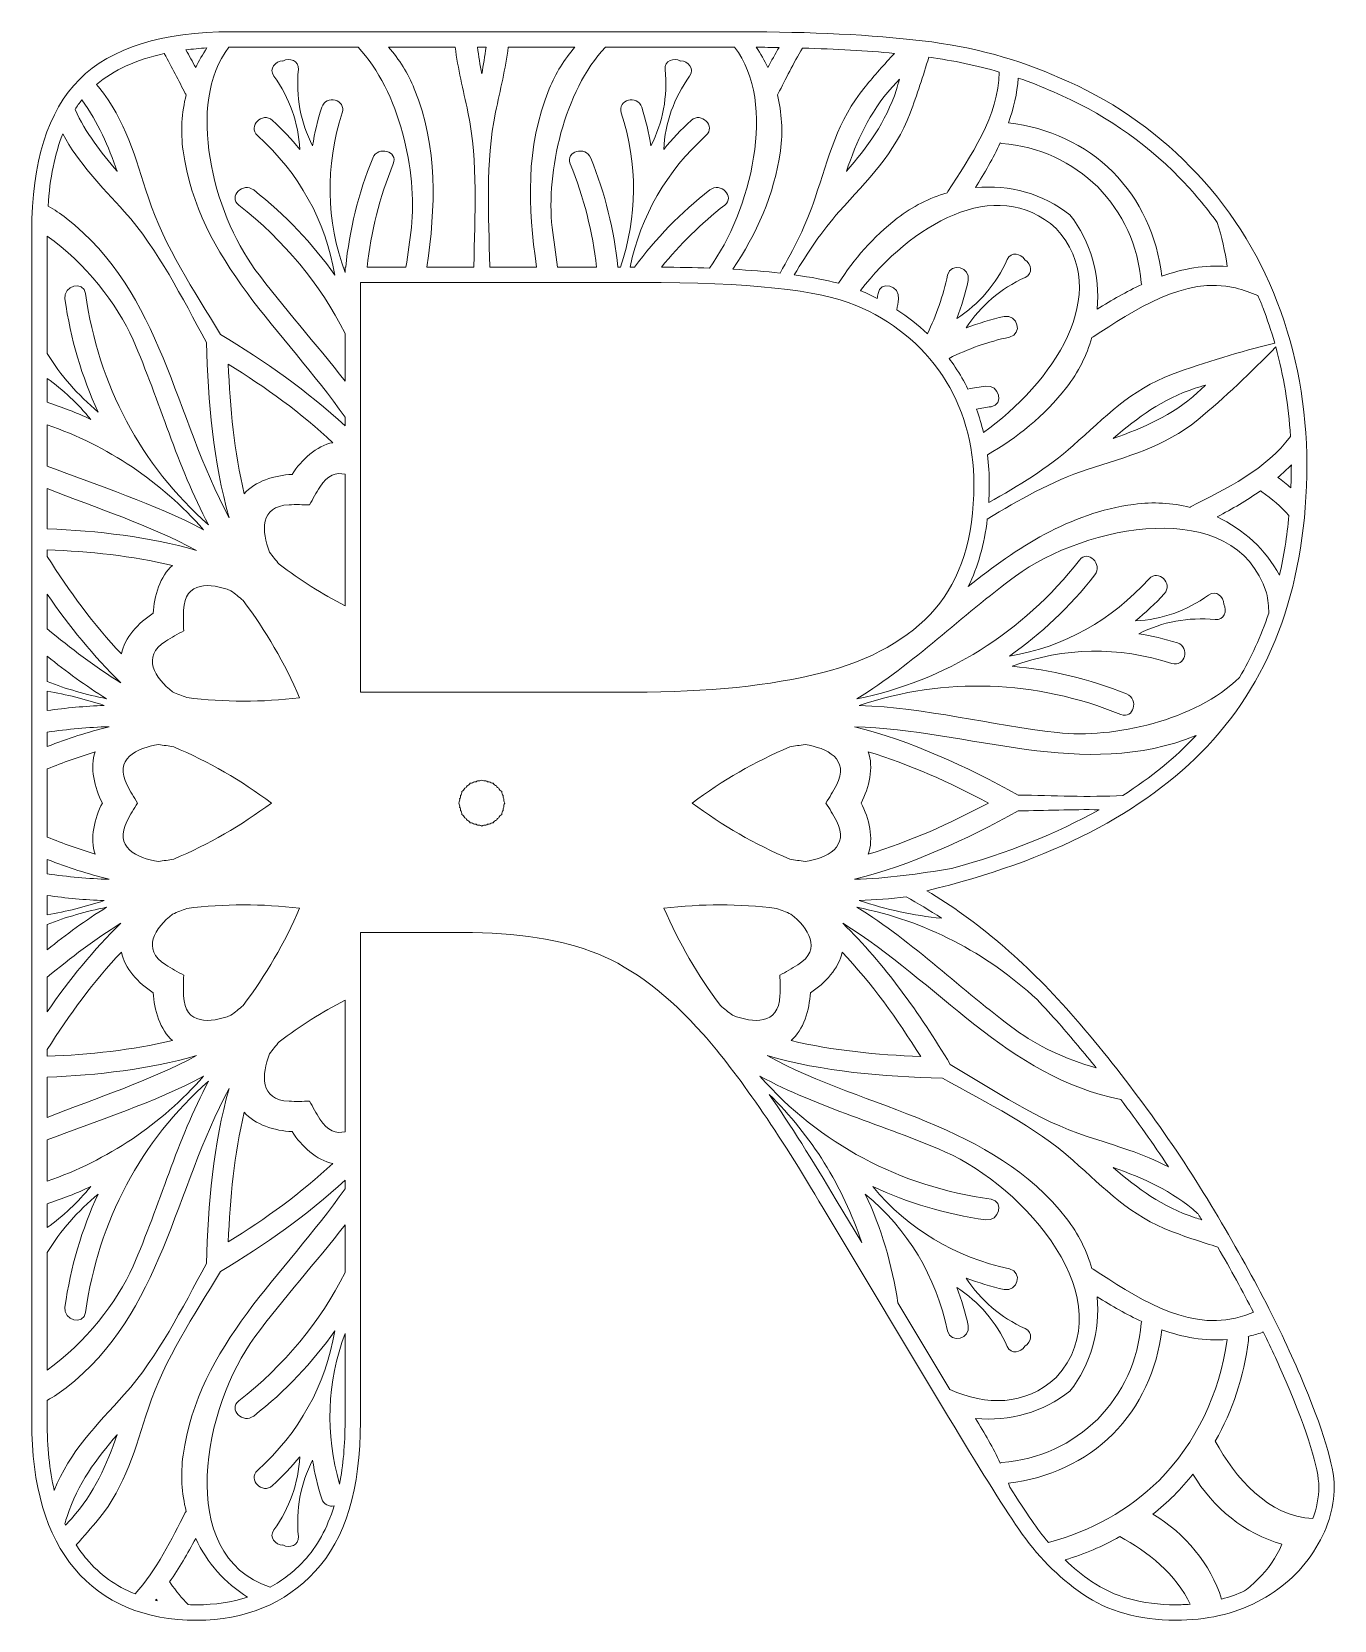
# Model space of a CAD drawing. Extents: x -864 to 2539, y -2536 to -44.
# Drawn here: x 81.1 to 418.9, y -1496 to -1084 of the extents above; entities that cross this region are included whole.
import ezdxf

# ---------------------------------------------------------------- set-up
doc = ezdxf.new("R2010")
doc.units = 0
doc.header["$MEASUREMENT"] = 0
doc.layers.add('Layer 1', color=7, linetype='Continuous', lineweight=0)

msp = doc.modelspace()

# ---------------------------------------------------------------- linework, layer by layer
at = {"layer": 'Layer 1'}
for points, knots in [([(410.1, -1432.57), (404.35, -1418.97), (396.21, -1403.51), (385.9, -1386.62), (375.57, -1369.72), (363.68, -1353.57), (350.54, -1338.6), (338.7, -1325.12), (326.16, -1314.44), (313.23, -1306.8), (345.26, -1299.13), (369.7, -1286.54), (385.92, -1269.35), (403.06, -1251.17), (411.77, -1226.59), (411.77, -1196.3), (411.77, -1181.53), (409.2, -1167.35), (404.11, -1154.13), (399.02, -1140.89), (391.46, -1129.11), (381.65, -1119.12), (371.84, -1109.13), (360.4, -1101.34), (347.68, -1095.99), (337.14, -1091.19), (325.16, -1087.95), (312.06, -1086.39), (299.07, -1084.83), (283.26, -1084.05), (265.04, -1084.05), (265.04, -1084.05), (132.91, -1084.05), (132.91, -1084.05), (114.94, -1084.05), (101.67, -1088.2), (93.47, -1096.4), (85.28, -1104.59), (81.11, -1117.86), (81.11, -1135.84), (81.11, -1135.84), (81.11, -1444.43), (81.11, -1444.43), (81.11, -1461.08), (84.86, -1473.94), (92.27, -1482.66), (99.74, -1491.47), (110.38, -1495.95), (123.89, -1495.95), (136.44, -1495.95), (146.78, -1491.68), (154.61, -1483.27), (162.42, -1474.9), (166.36, -1461.83), (166.36, -1444.43), (166.36, -1444.43), (166.36, -1317.58), (166.36, -1317.58), (166.36, -1317.58), (192.82, -1317.58), (192.82, -1317.58), (206.91, -1317.58), (218.71, -1319.46), (227.92, -1323.18), (237.06, -1326.87), (246.24, -1333.87), (255.21, -1343.99), (264.29, -1354.24), (274.74, -1369.41), (286.31, -1389.1), (286.31, -1389.1), (318.86, -1443.27), (318.86, -1443.27), (326.54, -1456.04), (332.68, -1465.83), (337.12, -1472.37), (341.72, -1479.11), (347.27, -1484.76), (353.65, -1489.16), (360.16, -1493.66), (368.27, -1495.95), (377.76, -1495.95), (385.71, -1495.95), (392.82, -1494.35), (398.93, -1491.21), (405.04, -1488.05), (409.95, -1483.68), (413.49, -1478.21), (417.06, -1472.71), (418.89, -1467.05), (418.89, -1461.39), (418.89, -1455.96), (416.02, -1446.54), (410.1, -1432.57)], [0, 0, 0, 0, 1, 1, 1, 2, 2, 2, 3, 3, 3, 4, 4, 4, 5, 5, 5, 6, 6, 6, 7, 7, 7, 8, 8, 8, 9, 9, 9, 10, 10, 10, 11, 11, 11, 12, 12, 12, 13, 13, 13, 14, 14, 14, 15, 15, 15, 16, 16, 16, 17, 17, 17, 18, 18, 18, 19, 19, 19, 20, 20, 20, 21, 21, 21, 22, 22, 22, 23, 23, 23, 24, 24, 24, 25, 25, 25, 26, 26, 26, 27, 27, 27, 28, 28, 28, 29, 29, 29, 30, 30, 30, 31, 31, 31, 31]), ([(120.93, -1100.07), (120.99, -1100.2), (121.08, -1100.25), (121.15, -1100.36), (120.01, -1105), (119.68, -1109.93), (120.36, -1114.9), (124.28, -1143.41), (146.67, -1161.64), (162.36, -1183.98), (162.36, -1183.98), (162.36, -1186.25), (162.36, -1186.25), (152.76, -1177.24), (141.51, -1169.47), (130.03, -1162.53), (123.16, -1150.99), (115.59, -1139.95), (111.35, -1127.08), (107.91, -1116.65), (105.59, -1107.06), (98.43, -1098.36), (98.26, -1098.15), (98.08, -1097.95), (97.91, -1097.74), (102.33, -1093.97), (108.21, -1091.29), (115.47, -1089.72), (117.49, -1093.23), (119.26, -1096.8), (120.93, -1100.07)], [0, 0, 0, 0, 1, 1, 1, 2, 2, 2, 3, 3, 3, 4, 4, 4, 5, 5, 5, 6, 6, 6, 7, 7, 7, 8, 8, 8, 9, 9, 9, 10, 10, 10, 10]), ([(132.91, -1088.05), (132.91, -1088.05), (165.77, -1088.05), (165.77, -1088.05), (176.44, -1099.43), (181.18, -1120.37), (179.56, -1134.79), (179.17, -1138.22), (178.68, -1141.64), (178.14, -1145.05), (178.14, -1145.05), (168.06, -1145.05), (168.06, -1145.05), (169.06, -1136.02), (171.31, -1127.04), (174.87, -1118.27), (176.2, -1114.98), (170.87, -1113.56), (169.55, -1116.81), (165.81, -1126.04), (163.5, -1135.52), (162.52, -1145.05), (162.52, -1145.05), (162.36, -1145.05), (162.36, -1145.05), (162.36, -1145.05), (162.36, -1146.49), (162.36, -1146.49), (157.38, -1133.01), (157.18, -1118.91), (161.63, -1105.08), (162.73, -1101.69), (157.4, -1100.25), (156.32, -1103.62), (155.24, -1106.96), (154.49, -1110.3), (153.93, -1113.65), (150.78, -1107.46), (149.59, -1100.86), (150.25, -1093.86), (150.49, -1091.43), (147.97, -1090.72), (146.26, -1091.63), (146.26, -1091.63), (146.25, -1091.59), (146.25, -1091.59), (144.31, -1091.66), (142.49, -1093.57), (143.91, -1095.56), (147.99, -1101.28), (150.25, -1107.6), (150.62, -1114.54), (148.46, -1111.92), (146.14, -1109.39), (143.54, -1107.04), (140.91, -1104.67), (137.02, -1108.58), (139.67, -1110.97), (150.44, -1120.71), (157.32, -1133.03), (159.74, -1147.2), (153.96, -1138.98), (146.93, -1131.52), (138.67, -1125.08), (135.91, -1122.92), (132, -1126.82), (134.8, -1129.01), (146.62, -1138.21), (155.93, -1149.5), (162.36, -1162.26), (162.36, -1162.26), (162.36, -1174.69), (162.36, -1174.69), (154.83, -1164.87), (146.41, -1155.7), (139, -1145.66), (128.22, -1131.05), (120.95, -1102.6), (132.25, -1088.06), (132.47, -1088.06), (132.68, -1088.05), (132.91, -1088.05)], [0, 0, 0, 0, 1, 1, 1, 2, 2, 2, 3, 3, 3, 4, 4, 4, 5, 5, 5, 6, 6, 6, 7, 7, 7, 8, 8, 8, 9, 9, 9, 10, 10, 10, 11, 11, 11, 12, 12, 12, 13, 13, 13, 14, 14, 14, 15, 15, 15, 16, 16, 16, 17, 17, 17, 18, 18, 18, 19, 19, 19, 20, 20, 20, 21, 21, 21, 22, 22, 22, 23, 23, 23, 24, 24, 24, 25, 25, 25, 26, 26, 26, 27, 27, 27, 27]), ([(126.53, -1088.25), (125.44, -1089.86), (124.46, -1091.56), (123.63, -1093.34), (122.8, -1091.79), (121.95, -1090.26), (121.08, -1088.76), (122.83, -1088.53), (124.65, -1088.36), (126.53, -1088.25)], [0, 0, 0, 0, 1, 1, 1, 2, 2, 2, 3, 3, 3, 3]), ([(194.22, -1104.88), (196.97, -1118.15), (195.94, -1131.49), (195.76, -1144.92), (195.73, -1144.96), (195.71, -1145.01), (195.69, -1145.05), (195.69, -1145.05), (183.6, -1145.05), (183.6, -1145.05), (185.82, -1129.55), (186.55, -1114.14), (180.32, -1098.83), (178.68, -1094.81), (176.39, -1091.19), (173.65, -1088.05), (173.65, -1088.05), (190.92, -1088.05), (190.92, -1088.05), (191.63, -1093.59), (193, -1099.04), (194.22, -1104.88)], [0, 0, 0, 0, 1, 1, 1, 2, 2, 2, 3, 3, 3, 4, 4, 4, 5, 5, 5, 6, 6, 6, 7, 7, 7, 7]), ([(198.93, -1088.05), (198.64, -1090.36), (198.25, -1092.65), (197.81, -1094.94), (197.38, -1092.65), (196.99, -1090.36), (196.7, -1088.05), (196.7, -1088.05), (198.93, -1088.05), (198.93, -1088.05)], [0, 0, 0, 0, 1, 1, 1, 2, 2, 2, 3, 3, 3, 3]), ([(215.31, -1098.83), (209.07, -1114.14), (209.81, -1129.55), (212.02, -1145.05), (212.02, -1145.05), (199.94, -1145.05), (199.94, -1145.05), (199.92, -1145.01), (199.89, -1144.96), (199.87, -1144.92), (199.69, -1131.49), (198.65, -1118.15), (201.41, -1104.88), (202.62, -1099.04), (203.99, -1093.59), (204.7, -1088.05), (204.7, -1088.05), (221.97, -1088.05), (221.97, -1088.05), (219.23, -1091.19), (216.95, -1094.81), (215.31, -1098.83)], [0, 0, 0, 0, 1, 1, 1, 2, 2, 2, 3, 3, 3, 4, 4, 4, 5, 5, 5, 6, 6, 6, 7, 7, 7, 7]), ([(256.84, -1145.35), (252.95, -1145.21), (248.81, -1145.11), (244.41, -1145.07), (249.17, -1139.21), (254.65, -1133.82), (260.82, -1129.01), (263.63, -1126.82), (259.72, -1122.92), (256.95, -1125.08), (249.42, -1130.95), (242.92, -1137.67), (237.46, -1145.05), (237.46, -1145.05), (236.3, -1145.05), (236.3, -1145.05), (239.02, -1131.78), (245.74, -1120.22), (255.96, -1110.97), (258.6, -1108.58), (254.71, -1104.67), (252.09, -1107.04), (249.49, -1109.39), (247.16, -1111.92), (245.01, -1114.54), (245.38, -1107.6), (247.64, -1101.28), (251.72, -1095.56), (253.13, -1093.57), (251.32, -1091.66), (249.38, -1091.59), (249.38, -1091.59), (249.37, -1091.63), (249.37, -1091.63), (247.65, -1090.72), (245.14, -1091.43), (245.37, -1093.86), (246.04, -1100.86), (244.84, -1107.46), (241.69, -1113.65), (241.13, -1110.3), (240.38, -1106.96), (239.31, -1103.62), (238.22, -1100.25), (232.9, -1101.69), (233.99, -1105.08), (238.29, -1118.41), (238.25, -1132.01), (233.76, -1145.05), (233.76, -1145.05), (233.1, -1145.05), (233.1, -1145.05), (232.12, -1135.52), (229.82, -1126.04), (226.08, -1116.81), (224.76, -1113.56), (219.42, -1114.98), (220.76, -1118.27), (224.31, -1127.04), (226.57, -1136.02), (227.56, -1145.05), (227.56, -1145.05), (217.49, -1145.05), (217.49, -1145.05), (216.95, -1141.64), (216.46, -1138.22), (216.07, -1134.79), (214.45, -1120.37), (219.18, -1099.43), (229.86, -1088.05), (229.86, -1088.05), (263.37, -1088.05), (263.37, -1088.05), (274.61, -1102.49), (267.5, -1130.66), (256.84, -1145.35)], [0, 0, 0, 0, 1, 1, 1, 2, 2, 2, 3, 3, 3, 4, 4, 4, 5, 5, 5, 6, 6, 6, 7, 7, 7, 8, 8, 8, 9, 9, 9, 10, 10, 10, 11, 11, 11, 12, 12, 12, 13, 13, 13, 14, 14, 14, 15, 15, 15, 16, 16, 16, 17, 17, 17, 18, 18, 18, 19, 19, 19, 20, 20, 20, 21, 21, 21, 22, 22, 22, 23, 23, 23, 24, 24, 24, 25, 25, 25, 25]), ([(297.2, -1098.36), (290.03, -1107.06), (287.72, -1116.65), (284.28, -1127.08), (281.99, -1134.01), (278.74, -1140.4), (275.16, -1146.63), (271.45, -1146.22), (267.39, -1145.89), (262.95, -1145.64), (268.99, -1136.45), (273.66, -1126.53), (275.26, -1114.9), (275.95, -1109.93), (275.62, -1105), (274.47, -1100.36), (274.54, -1100.25), (274.64, -1100.2), (274.7, -1100.07), (276.59, -1096.34), (278.63, -1092.23), (281, -1088.27), (289.65, -1088.52), (297.61, -1088.98), (304.82, -1089.65), (302.2, -1092.48), (299.65, -1095.38), (297.2, -1098.36)], [0, 0, 0, 0, 1, 1, 1, 2, 2, 2, 3, 3, 3, 4, 4, 4, 5, 5, 5, 6, 6, 6, 7, 7, 7, 8, 8, 8, 9, 9, 9, 9]), ([(274.91, -1088.13), (273.91, -1089.84), (272.94, -1091.58), (272, -1093.34), (271.13, -1091.49), (270.12, -1089.73), (268.97, -1088.06), (270.98, -1088.08), (272.97, -1088.1), (274.91, -1088.13)], [0, 0, 0, 0, 1, 1, 1, 2, 2, 2, 3, 3, 3, 3]), ([(318.69, -1125.47), (318.61, -1125.59), (318.56, -1125.71), (318.5, -1125.82), (313.93, -1127.16), (309.51, -1129.33), (305.57, -1132.39), (299.26, -1137.29), (294.36, -1143.02), (290.31, -1149.27), (287.07, -1148.41), (283.26, -1147.68), (278.87, -1147.09), (282.27, -1141.32), (285.98, -1135.75), (290.51, -1130.68), (297.82, -1122.48), (304.97, -1115.68), (308.92, -1105.13), (310.71, -1100.37), (312.29, -1095.53), (313.73, -1090.65), (320.13, -1091.52), (326.25, -1092.8), (332.03, -1094.49), (331.91, -1105.68), (324.47, -1116.59), (318.69, -1125.47)], [0, 0, 0, 0, 1, 1, 1, 2, 2, 2, 3, 3, 3, 4, 4, 4, 5, 5, 5, 6, 6, 6, 7, 7, 7, 8, 8, 8, 9, 9, 9, 9]), ([(292.36, -1120.28), (295.07, -1112.51), (298.24, -1105.08), (304.25, -1098.42), (304.87, -1097.73), (305.53, -1097.06), (306.16, -1096.38), (305.88, -1097.27), (305.63, -1098.16), (305.35, -1099.05), (302.58, -1107.56), (297.74, -1114.01), (292.39, -1120.22), (292.39, -1120.22), (292.36, -1120.28), (292.36, -1120.28)], [0, 0, 0, 0, 1, 1, 1, 2, 2, 2, 3, 3, 3, 4, 4, 4, 5, 5, 5, 5]), ([(391.15, -1144.9), (385.27, -1144.45), (379.64, -1145.5), (374.18, -1147.45), (372.96, -1136.99), (368.55, -1127.62), (361.49, -1120.36), (354.23, -1113.3), (344.87, -1108.89), (334.4, -1107.67), (335.75, -1103.89), (336.66, -1100.02), (336.94, -1096.05), (340.09, -1097.13), (343.14, -1098.32), (346.06, -1099.65), (358.35, -1104.82), (369.36, -1112.31), (378.79, -1121.92), (382.35, -1125.54), (385.59, -1129.41), (388.52, -1133.5), (389.7, -1137.16), (390.58, -1140.96), (391.15, -1144.9)], [0, 0, 0, 0, 1, 1, 1, 2, 2, 2, 3, 3, 3, 4, 4, 4, 5, 5, 5, 6, 6, 6, 7, 7, 7, 8, 8, 8, 8]), ([(103.27, -1120.28), (103.27, -1120.28), (103.24, -1120.22), (103.24, -1120.22), (99.02, -1115.33), (95.14, -1110.28), (92.33, -1104.2), (92.88, -1103.34), (93.47, -1102.52), (94.09, -1101.73), (98.4, -1107.51), (101, -1113.78), (103.27, -1120.28)], [0, 0, 0, 0, 1, 1, 1, 2, 2, 2, 3, 3, 3, 4, 4, 4, 4]), ([(105.12, -1130.68), (114.14, -1140.79), (119.91, -1152.86), (126.47, -1164.59), (126.79, -1179.96), (128.19, -1195.62), (132.3, -1210.05), (118.11, -1183.88), (114.89, -1151.67), (90.06, -1132.39), (88.54, -1131.22), (86.96, -1130.18), (85.33, -1129.26), (85.8, -1122.01), (87.08, -1115.75), (89.15, -1110.52), (93.25, -1118.19), (99.13, -1123.97), (105.12, -1130.68)], [0, 0, 0, 0, 1, 1, 1, 2, 2, 2, 3, 3, 3, 4, 4, 4, 5, 5, 5, 6, 6, 6, 6]), ([(332.68, -1112.99), (342.37, -1113.78), (350.94, -1117.83), (357.56, -1124.29), (364.02, -1130.91), (368.07, -1139.48), (368.86, -1149.18), (368.87, -1149.33), (368.95, -1149.45), (368.98, -1149.59), (365.04, -1151.41), (361.19, -1153.62), (357.41, -1155.98), (358.16, -1147.22), (355.84, -1138.43), (350.32, -1131.53), (343.42, -1126.01), (334.63, -1123.69), (325.87, -1124.44), (328.23, -1120.66), (330.44, -1116.81), (332.26, -1112.87), (332.4, -1112.9), (332.52, -1112.98), (332.68, -1112.99)], [0, 0, 0, 0, 1, 1, 1, 2, 2, 2, 3, 3, 3, 4, 4, 4, 5, 5, 5, 6, 6, 6, 7, 7, 7, 8, 8, 8, 8]), ([(346.78, -1135.07), (361.97, -1151.75), (345.66, -1175.49), (327.9, -1187.92), (327.42, -1185.86), (326.82, -1183.85), (326.11, -1181.89), (327.37, -1181.67), (328.63, -1181.46), (329.9, -1181.28), (333.42, -1180.79), (331.98, -1175.46), (328.51, -1175.95), (326.96, -1176.16), (325.42, -1176.42), (323.9, -1176.7), (322.93, -1174.73), (321.83, -1172.82), (320.6, -1170.98), (320.09, -1170.21), (319.54, -1169.48), (318.99, -1168.75), (323.87, -1166.28), (329.12, -1164.43), (334.7, -1163.23), (338.19, -1162.48), (336.77, -1157.15), (333.31, -1157.89), (329.88, -1158.63), (326.61, -1159.65), (323.43, -1160.84), (327.22, -1155.02), (332.34, -1150.68), (338.73, -1147.76), (340.96, -1146.75), (340.31, -1144.22), (338.66, -1143.19), (337.63, -1141.54), (335.1, -1140.89), (334.09, -1143.12), (331.17, -1149.51), (326.83, -1154.63), (321.01, -1158.42), (322.2, -1155.24), (323.22, -1151.97), (323.96, -1148.54), (324.7, -1145.08), (319.37, -1143.66), (318.62, -1147.15), (317.47, -1152.53), (315.71, -1157.61), (313.37, -1162.35), (310.97, -1160.05), (308.32, -1157.98), (305.46, -1156.13), (305.62, -1155.21), (305.77, -1154.28), (305.9, -1153.34), (306.39, -1149.87), (301.06, -1148.43), (300.57, -1151.95), (300.51, -1152.37), (300.43, -1152.77), (300.37, -1153.18), (299.02, -1152.49), (297.63, -1151.83), (296.2, -1151.23), (296.13, -1151.2), (296.06, -1151.18), (295.99, -1151.15), (308.85, -1134.55), (330.98, -1120.69), (346.78, -1135.07)], [0, 0, 0, 0, 1, 1, 1, 2, 2, 2, 3, 3, 3, 4, 4, 4, 5, 5, 5, 6, 6, 6, 7, 7, 7, 8, 8, 8, 9, 9, 9, 10, 10, 10, 11, 11, 11, 12, 12, 12, 13, 13, 13, 14, 14, 14, 15, 15, 15, 16, 16, 16, 17, 17, 17, 18, 18, 18, 19, 19, 19, 20, 20, 20, 21, 21, 21, 22, 22, 22, 23, 23, 23, 24, 24, 24, 24]), ([(85.11, -1137.01), (94.92, -1144.04), (103.31, -1154.58), (107.38, -1163.91), (114.33, -1179.84), (118.79, -1196.65), (126.96, -1211.89), (109.44, -1196.47), (98.36, -1175.66), (95.06, -1151.95), (94.57, -1148.43), (89.24, -1149.87), (89.72, -1153.34), (91.17, -1163.71), (94.11, -1173.53), (98.35, -1182.65), (93.04, -1178.24), (88.62, -1173.15), (85.11, -1167.49), (85.11, -1167.49), (85.11, -1137.01), (85.11, -1137.01)], [0, 0, 0, 0, 1, 1, 1, 2, 2, 2, 3, 3, 3, 4, 4, 4, 5, 5, 5, 6, 6, 6, 7, 7, 7, 7]), ([(317.28, -1173.19), (322.69, -1181.31), (325.43, -1190.83), (325.43, -1201.5), (325.43, -1215.16), (322.04, -1225.99), (315.38, -1233.7), (308.67, -1241.46), (298.74, -1247.05), (285.9, -1250.3), (272.81, -1253.62), (256.42, -1255.3), (237.15, -1255.3), (237.15, -1255.3), (166.36, -1255.3), (166.36, -1255.3), (166.36, -1255.3), (166.36, -1149.05), (166.36, -1149.05), (166.36, -1149.05), (239.33, -1149.05), (239.33, -1149.05), (266.82, -1149.05), (285.44, -1151.03), (294.64, -1154.92), (304.26, -1158.94), (311.88, -1165.09), (317.28, -1173.19)], [0, 0, 0, 0, 1, 1, 1, 2, 2, 2, 3, 3, 3, 4, 4, 4, 5, 5, 5, 6, 6, 6, 7, 7, 7, 8, 8, 8, 9, 9, 9, 9]), ([(400.38, -1155.57), (401.53, -1158.58), (402.55, -1161.65), (403.44, -1164.76), (394.4, -1167.08), (385.44, -1169.66), (376.72, -1172.93), (366.17, -1176.88), (359.37, -1184.03), (351.17, -1191.34), (344.51, -1197.29), (336.99, -1201.82), (329.29, -1206.1), (329.37, -1204.6), (329.43, -1203.07), (329.43, -1201.5), (329.43, -1198.86), (329.26, -1196.28), (328.95, -1193.77), (336.61, -1189.31), (343.63, -1183.79), (349.46, -1176.28), (352.52, -1172.34), (354.7, -1167.92), (356.03, -1163.35), (356.14, -1163.29), (356.26, -1163.24), (356.38, -1163.16), (366.82, -1156.36), (380.08, -1147.26), (393.29, -1150.48), (395.34, -1150.98), (397.27, -1151.66), (399.09, -1152.47), (399.53, -1153.5), (399.97, -1154.52), (400.38, -1155.57)], [0, 0, 0, 0, 1, 1, 1, 2, 2, 2, 3, 3, 3, 4, 4, 4, 5, 5, 5, 6, 6, 6, 7, 7, 7, 8, 8, 8, 9, 9, 9, 10, 10, 10, 11, 11, 11, 12, 12, 12, 12]), ([(381.78, -1207.15), (381.65, -1207.21), (381.6, -1207.31), (381.49, -1207.38), (376.85, -1206.23), (371.92, -1205.9), (366.95, -1206.59), (350, -1208.92), (336.68, -1217.78), (323.97, -1227.89), (326.49, -1222.81), (328.14, -1216.98), (328.91, -1210.43), (337.16, -1205.42), (345.49, -1200.63), (354.77, -1197.57), (365.2, -1194.13), (374.79, -1191.82), (383.49, -1184.66), (390.61, -1178.8), (397.26, -1172.4), (403.73, -1165.79), (405.78, -1173.27), (407.06, -1181.01), (407.54, -1188.96), (401.47, -1197.42), (390.56, -1202.69), (381.78, -1207.15)], [0, 0, 0, 0, 1, 1, 1, 2, 2, 2, 3, 3, 3, 4, 4, 4, 5, 5, 5, 6, 6, 6, 7, 7, 7, 8, 8, 8, 9, 9, 9, 9]), ([(132.09, -1170.21), (132.09, -1170.21), (132.09, -1170.21), (132.09, -1170.21), (141.74, -1176.25), (151.08, -1182.95), (159.16, -1190.6), (155.03, -1191.32), (151.02, -1195.08), (148.61, -1198.82), (144.17, -1199.04), (138.91, -1200.62), (136.22, -1203.84), (133.63, -1193.02), (132.5, -1181.58), (132.09, -1170.21)], [0, 0, 0, 0, 1, 1, 1, 2, 2, 2, 3, 3, 3, 4, 4, 4, 5, 5, 5, 5]), ([(85.11, -1173.92), (89.26, -1176.94), (93.04, -1180.49), (96.42, -1184.57), (92.77, -1182.87), (88.99, -1181.39), (85.11, -1180.12), (85.11, -1180.12), (85.11, -1173.92), (85.11, -1173.92)], [0, 0, 0, 0, 1, 1, 1, 2, 2, 2, 3, 3, 3, 3]), ([(361.57, -1189.49), (361.57, -1189.49), (361.63, -1189.46), (361.63, -1189.46), (367.84, -1184.11), (374.29, -1179.27), (382.8, -1176.5), (383.69, -1176.22), (384.58, -1175.97), (385.47, -1175.69), (385.47, -1175.69), (385.47, -1175.69), (385.47, -1175.69), (384.79, -1176.32), (384.13, -1176.98), (383.43, -1177.6), (376.77, -1183.61), (369.34, -1186.78), (361.57, -1189.49)], [0, 0, 0, 0, 1, 1, 1, 2, 2, 2, 3, 3, 3, 4, 4, 4, 5, 5, 5, 6, 6, 6, 6]), ([(85.11, -1185.95), (100.78, -1191.4), (114.62, -1200.63), (125.67, -1213.19), (112.78, -1206.28), (98.77, -1202.02), (85.11, -1196.66), (85.11, -1196.66), (85.11, -1185.95), (85.11, -1185.95)], [0, 0, 0, 0, 1, 1, 1, 2, 2, 2, 3, 3, 3, 3]), ([(145.27, -1222.13), (144.41, -1221.11), (143.58, -1220.07), (142.77, -1219), (140.7, -1213.67), (140.15, -1207.02), (147.84, -1206.71), (149.63, -1206.64), (151.41, -1206.66), (153.18, -1206.74), (154.01, -1205.16), (154.87, -1203.61), (155.83, -1202.1), (157.81, -1198.96), (160.11, -1198.23), (162.36, -1198.8), (162.36, -1198.8), (162.36, -1232.91), (162.36, -1232.91), (156.4, -1229.81), (150.69, -1226.22), (145.27, -1222.13)], [0, 0, 0, 0, 1, 1, 1, 2, 2, 2, 3, 3, 3, 4, 4, 4, 5, 5, 5, 6, 6, 6, 7, 7, 7, 7]), ([(407.63, -1202.33), (406.56, -1201.38), (405.45, -1200.46), (404.28, -1199.59), (405.5, -1198.56), (406.66, -1197.47), (407.76, -1196.34), (407.76, -1198.36), (407.71, -1200.35), (407.63, -1202.33)], [0, 0, 0, 0, 1, 1, 1, 2, 2, 2, 3, 3, 3, 3]), ([(85.11, -1202.49), (98.05, -1207.66), (111.59, -1211.89), (123.82, -1218.53), (111.51, -1215.01), (98.29, -1213.48), (85.11, -1212.91), (85.11, -1212.91), (85.11, -1202.49), (85.11, -1202.49)], [0, 0, 0, 0, 1, 1, 1, 2, 2, 2, 3, 3, 3, 3]), ([(347.06, -1265.78), (329.79, -1263.84), (313, -1259.29), (295.72, -1258.75), (317.83, -1251.29), (341.4, -1252.1), (363.58, -1261.09), (366.87, -1262.43), (368.29, -1257.09), (365.04, -1255.77), (355.34, -1251.84), (345.36, -1249.48), (335.35, -1248.59), (348.83, -1243.6), (362.94, -1243.4), (376.77, -1247.86), (380.16, -1248.95), (381.6, -1243.63), (378.23, -1242.54), (374.89, -1241.47), (371.55, -1240.72), (368.2, -1240.16), (374.4, -1237.01), (381, -1235.81), (387.99, -1236.48), (390.43, -1236.71), (391.13, -1234.2), (390.22, -1232.48), (390.22, -1232.48), (390.26, -1232.47), (390.26, -1232.47), (390.19, -1230.53), (388.28, -1228.72), (386.29, -1230.13), (380.57, -1234.21), (374.25, -1236.47), (367.32, -1236.84), (369.93, -1234.69), (372.46, -1232.36), (374.81, -1229.76), (377.18, -1227.14), (373.27, -1223.25), (370.88, -1225.89), (361.14, -1236.66), (348.82, -1243.55), (334.65, -1245.97), (342.87, -1240.19), (350.33, -1233.16), (356.77, -1224.9), (358.93, -1222.13), (355.03, -1218.22), (352.84, -1221.03), (338.1, -1239.94), (318.05, -1252.43), (295.11, -1257.01), (309.85, -1247.89), (322.18, -1235.56), (336.2, -1225.22), (354.19, -1211.95), (393.17, -1203.99), (401.31, -1229.51), (401.72, -1231.36), (401.89, -1233.13), (401.89, -1234.84), (399.87, -1240.78), (397.34, -1246.35), (394.29, -1251.53), (383.03, -1262.53), (361.68, -1267.43), (347.06, -1265.78)], [0, 0, 0, 0, 1, 1, 1, 2, 2, 2, 3, 3, 3, 4, 4, 4, 5, 5, 5, 6, 6, 6, 7, 7, 7, 8, 8, 8, 9, 9, 9, 10, 10, 10, 11, 11, 11, 12, 12, 12, 13, 13, 13, 14, 14, 14, 15, 15, 15, 16, 16, 16, 17, 17, 17, 18, 18, 18, 19, 19, 19, 20, 20, 20, 21, 21, 21, 22, 22, 22, 23, 23, 23, 23]), ([(388.51, -1209.85), (392.44, -1207.77), (396.26, -1205.54), (399.79, -1203.05), (399.9, -1203.15), (400, -1203.25), (400.13, -1203.34), (402.75, -1205.15), (405.09, -1207.21), (407.14, -1209.47), (406.64, -1214.87), (405.81, -1220.05), (404.67, -1225), (401.16, -1218.32), (395.41, -1213.08), (388.51, -1209.85)], [0, 0, 0, 0, 1, 1, 1, 2, 2, 2, 3, 3, 3, 4, 4, 4, 5, 5, 5, 5]), ([(85.11, -1218.37), (96.11, -1218.81), (107.16, -1219.94), (117.62, -1222.44), (114.4, -1225.13), (112.81, -1230.39), (112.6, -1234.84), (108.86, -1237.25), (105.09, -1241.25), (104.37, -1245.38), (97.19, -1237.8), (90.86, -1229.1), (85.11, -1220.09), (85.11, -1220.09), (85.11, -1218.37), (85.11, -1218.37)], [0, 0, 0, 0, 1, 1, 1, 2, 2, 2, 3, 3, 3, 4, 4, 4, 5, 5, 5, 5]), ([(120.48, -1234.07), (120.8, -1226.38), (127.45, -1226.92), (132.78, -1229), (133.84, -1229.8), (134.88, -1230.64), (135.9, -1231.5), (141.83, -1239.34), (146.72, -1247.77), (150.57, -1256.76), (140.86, -1257.92), (131.12, -1257.9), (121.35, -1256.69), (120.1, -1256.24), (118.86, -1255.75), (117.63, -1255.24), (113.17, -1251.66), (109.37, -1246.17), (115.87, -1242.05), (117.39, -1241.1), (118.94, -1240.23), (120.51, -1239.41), (120.51, -1239.41), (120.51, -1239.41), (120.51, -1239.41), (120.44, -1237.64), (120.41, -1235.86), (120.48, -1234.07)], [0, 0, 0, 0, 1, 1, 1, 2, 2, 2, 3, 3, 3, 4, 4, 4, 5, 5, 5, 6, 6, 6, 7, 7, 7, 8, 8, 8, 9, 9, 9, 9]), ([(85.11, -1229.91), (90.86, -1238.2), (97.17, -1246.04), (104.22, -1252.85), (97.51, -1248.75), (91.26, -1243.89), (85.11, -1238.89), (85.11, -1238.89), (85.11, -1229.91), (85.11, -1229.91)], [0, 0, 0, 0, 1, 1, 1, 2, 2, 2, 3, 3, 3, 3]), ([(85.11, -1245.97), (90.06, -1249.91), (95.12, -1253.67), (100.51, -1257.01), (95.21, -1255.95), (90.08, -1254.45), (85.11, -1252.57), (85.11, -1252.57), (85.11, -1245.97), (85.11, -1245.97)], [0, 0, 0, 0, 1, 1, 1, 2, 2, 2, 3, 3, 3, 3]), ([(85.11, -1255.05), (90.09, -1255.89), (95.04, -1257.11), (99.91, -1258.75), (94.94, -1258.91), (90.02, -1259.4), (85.11, -1260.06), (85.11, -1260.06), (85.11, -1255.05), (85.11, -1255.05)], [0, 0, 0, 0, 1, 1, 1, 2, 2, 2, 3, 3, 3, 3]), ([(85.11, -1265.66), (90.46, -1264.93), (95.81, -1264.38), (101.16, -1264.25), (95.77, -1265.6), (90.41, -1267.35), (85.11, -1269.4), (85.11, -1269.4), (85.11, -1265.66), (85.11, -1265.66)], [0, 0, 0, 0, 1, 1, 1, 2, 2, 2, 3, 3, 3, 3]), ([(383.01, -1266.6), (377.64, -1272.28), (371.31, -1277.44), (364.08, -1282.08), (355.07, -1282.61), (346.02, -1282.1), (336.93, -1281.98), (323.4, -1274.53), (309.07, -1267.89), (294.46, -1264.25), (324.28, -1264.99), (353.84, -1278.43), (383.02, -1266.54), (383.04, -1266.53), (383.06, -1266.52), (383.08, -1266.51), (383.06, -1266.54), (383.03, -1266.57), (383.01, -1266.6)], [0, 0, 0, 0, 1, 1, 1, 2, 2, 2, 3, 3, 3, 4, 4, 4, 5, 5, 5, 6, 6, 6, 6]), ([(85.11, -1275.2), (89.23, -1273.53), (93.38, -1272.04), (97.57, -1270.79), (96.12, -1274.73), (97.38, -1280.08), (99.42, -1284.04), (97.38, -1287.99), (96.12, -1293.35), (97.57, -1297.28), (93.38, -1296.04), (89.23, -1294.55), (85.11, -1292.88), (85.11, -1292.88), (85.11, -1275.2), (85.11, -1275.2)], [0, 0, 0, 0, 1, 1, 1, 2, 2, 2, 3, 3, 3, 4, 4, 4, 5, 5, 5, 5]), ([(105.86, -1279.43), (102.29, -1272.61), (108.32, -1269.76), (113.97, -1268.89), (115.3, -1269.05), (116.61, -1269.26), (117.92, -1269.49), (126.99, -1273.32), (135.43, -1278.18), (143.26, -1284.04), (135.43, -1289.9), (126.99, -1294.75), (117.92, -1298.58), (116.61, -1298.82), (115.3, -1299.02), (113.97, -1299.19), (108.32, -1298.32), (102.29, -1295.47), (105.86, -1288.65), (106.69, -1287.06), (107.6, -1285.54), (108.56, -1284.04), (107.6, -1282.54), (106.69, -1281.01), (105.86, -1279.43)], [0, 0, 0, 0, 1, 1, 1, 2, 2, 2, 3, 3, 3, 4, 4, 4, 5, 5, 5, 6, 6, 6, 7, 7, 7, 8, 8, 8, 8]), ([(289.77, -1288.65), (293.34, -1295.47), (287.31, -1298.32), (281.65, -1299.19), (280.33, -1299.02), (279.01, -1298.82), (277.7, -1298.58), (268.64, -1294.75), (260.19, -1289.9), (252.36, -1284.04), (260.19, -1278.18), (268.64, -1273.32), (277.7, -1269.49), (279.01, -1269.26), (280.33, -1269.05), (281.65, -1268.89), (287.31, -1269.76), (293.34, -1272.61), (289.77, -1279.43), (288.94, -1281.01), (288.02, -1282.54), (287.07, -1284.04), (288.02, -1285.54), (288.94, -1287.06), (289.77, -1288.65)], [0, 0, 0, 0, 1, 1, 1, 2, 2, 2, 3, 3, 3, 4, 4, 4, 5, 5, 5, 6, 6, 6, 7, 7, 7, 8, 8, 8, 8]), ([(298.06, -1270.79), (308.73, -1273.96), (319.2, -1278.71), (329.25, -1284.04), (319.2, -1289.37), (308.73, -1294.11), (298.06, -1297.28), (299.5, -1293.35), (298.25, -1287.99), (296.21, -1284.04), (298.25, -1280.08), (299.5, -1274.73), (298.06, -1270.79)], [0, 0, 0, 0, 1, 1, 1, 2, 2, 2, 3, 3, 3, 4, 4, 4, 4]), ([(203.34, -1285.96), (203.1, -1286.24), (202.96, -1286.62), (202.98, -1287.02), (202.98, -1287.02), (202.98, -1287.02), (202.98, -1287.02), (202.62, -1287.2), (202.36, -1287.51), (202.24, -1287.86), (202.12, -1287.95), (201.98, -1288.01), (201.86, -1288.08), (201.78, -1288.21), (201.72, -1288.34), (201.64, -1288.47), (201.29, -1288.58), (200.98, -1288.85), (200.79, -1289.2), (200.79, -1289.2), (200.79, -1289.2), (200.79, -1289.2), (200.4, -1289.18), (200.01, -1289.32), (199.74, -1289.56), (199.59, -1289.57), (199.44, -1289.56), (199.29, -1289.56), (199.29, -1289.56), (199.29, -1289.56), (199.29, -1289.56), (199.16, -1289.63), (199.04, -1289.72), (198.91, -1289.79), (198.55, -1289.71), (198.15, -1289.79), (197.81, -1290), (197.48, -1289.79), (197.08, -1289.71), (196.72, -1289.79), (196.58, -1289.72), (196.46, -1289.63), (196.33, -1289.56), (196.33, -1289.56), (196.33, -1289.56), (196.33, -1289.56), (196.18, -1289.56), (196.04, -1289.57), (195.89, -1289.56), (195.61, -1289.32), (195.23, -1289.18), (194.83, -1289.2), (194.83, -1289.2), (194.83, -1289.2), (194.83, -1289.2), (194.65, -1288.85), (194.34, -1288.58), (193.99, -1288.47), (193.91, -1288.34), (193.85, -1288.21), (193.77, -1288.08), (193.64, -1288.01), (193.51, -1287.95), (193.38, -1287.86), (193.27, -1287.51), (193, -1287.2), (192.65, -1287.02), (192.65, -1287.02), (192.65, -1287.02), (192.65, -1287.02), (192.67, -1286.62), (192.53, -1286.24), (192.29, -1285.96), (192.28, -1285.81), (192.29, -1285.67), (192.29, -1285.52), (192.22, -1285.39), (192.13, -1285.27), (192.07, -1285.14), (192.14, -1284.77), (192.06, -1284.37), (191.85, -1284.04), (192.06, -1283.7), (192.14, -1283.3), (192.07, -1282.94), (192.13, -1282.81), (192.22, -1282.69), (192.29, -1282.56), (192.29, -1282.56), (192.29, -1282.56), (192.29, -1282.56), (192.29, -1282.41), (192.28, -1282.26), (192.29, -1282.11), (192.53, -1281.84), (192.67, -1281.45), (192.65, -1281.06), (192.65, -1281.06), (192.65, -1281.06), (192.65, -1281.06), (193, -1280.87), (193.27, -1280.56), (193.38, -1280.21), (193.51, -1280.13), (193.64, -1280.07), (193.77, -1280), (193.85, -1279.87), (193.91, -1279.73), (193.99, -1279.61), (194.34, -1279.49), (194.65, -1279.23), (194.83, -1278.87), (195.23, -1278.89), (195.61, -1278.75), (195.89, -1278.51), (196.04, -1278.5), (196.18, -1278.52), (196.33, -1278.52), (196.46, -1278.44), (196.58, -1278.36), (196.72, -1278.29), (197.08, -1278.36), (197.48, -1278.29), (197.81, -1278.08), (198.15, -1278.29), (198.55, -1278.36), (198.91, -1278.29), (199.04, -1278.36), (199.16, -1278.44), (199.29, -1278.52), (199.44, -1278.52), (199.59, -1278.5), (199.74, -1278.51), (200.01, -1278.75), (200.4, -1278.89), (200.79, -1278.87), (200.98, -1279.23), (201.29, -1279.49), (201.64, -1279.61), (201.72, -1279.73), (201.78, -1279.87), (201.86, -1280), (201.98, -1280.07), (202.12, -1280.13), (202.24, -1280.21), (202.36, -1280.56), (202.62, -1280.87), (202.98, -1281.06), (202.98, -1281.06), (202.98, -1281.06), (202.98, -1281.06), (202.96, -1281.45), (203.1, -1281.84), (203.34, -1282.11), (203.35, -1282.26), (203.33, -1282.41), (203.33, -1282.56), (203.33, -1282.56), (203.34, -1282.56), (203.34, -1282.56), (203.41, -1282.69), (203.49, -1282.81), (203.56, -1282.94), (203.49, -1283.3), (203.56, -1283.7), (203.78, -1284.04), (203.56, -1284.37), (203.49, -1284.77), (203.56, -1285.14), (203.49, -1285.27), (203.41, -1285.39), (203.33, -1285.52), (203.33, -1285.67), (203.35, -1285.81), (203.34, -1285.96)], [0, 0, 0, 0, 1, 1, 1, 2, 2, 2, 3, 3, 3, 4, 4, 4, 5, 5, 5, 6, 6, 6, 7, 7, 7, 8, 8, 8, 9, 9, 9, 10, 10, 10, 11, 11, 11, 12, 12, 12, 13, 13, 13, 14, 14, 14, 15, 15, 15, 16, 16, 16, 17, 17, 17, 18, 18, 18, 19, 19, 19, 20, 20, 20, 21, 21, 21, 22, 22, 22, 23, 23, 23, 24, 24, 24, 25, 25, 25, 26, 26, 26, 27, 27, 27, 28, 28, 28, 29, 29, 29, 30, 30, 30, 31, 31, 31, 32, 32, 32, 33, 33, 33, 34, 34, 34, 35, 35, 35, 36, 36, 36, 37, 37, 37, 38, 38, 38, 39, 39, 39, 40, 40, 40, 41, 41, 41, 42, 42, 42, 43, 43, 43, 44, 44, 44, 45, 45, 45, 46, 46, 46, 47, 47, 47, 48, 48, 48, 49, 49, 49, 50, 50, 50, 51, 51, 51, 52, 52, 52, 53, 53, 53, 54, 54, 54, 55, 55, 55, 56, 56, 56, 57, 57, 57, 58, 58, 58, 58]), ([(294.46, -1303.82), (309.07, -1300.18), (323.4, -1293.54), (336.93, -1286.09), (343.95, -1286), (350.94, -1285.68), (357.9, -1285.78), (346.96, -1291.93), (334.2, -1297.03), (319.66, -1301.02), (311.28, -1302.39), (302.88, -1303.62), (294.46, -1303.82)], [0, 0, 0, 0, 1, 1, 1, 2, 2, 2, 3, 3, 3, 4, 4, 4, 4]), ([(85.11, -1298.67), (90.41, -1300.72), (95.77, -1302.48), (101.16, -1303.82), (95.81, -1303.69), (90.46, -1303.14), (85.11, -1302.41), (85.11, -1302.41), (85.11, -1298.67), (85.11, -1298.67)], [0, 0, 0, 0, 1, 1, 1, 2, 2, 2, 3, 3, 3, 3]), ([(85.11, -1308.02), (90.02, -1308.68), (94.94, -1309.17), (99.9, -1309.32), (95.04, -1310.97), (90.09, -1312.18), (85.11, -1313.03), (85.11, -1313.03), (85.11, -1308.02), (85.11, -1308.02)], [0, 0, 0, 0, 1, 1, 1, 2, 2, 2, 3, 3, 3, 3]), ([(295.72, -1309.32), (299.79, -1309.2), (303.83, -1308.84), (307.85, -1308.36), (310.93, -1310.03), (313.98, -1311.88), (317.01, -1313.92), (309.83, -1313.21), (302.7, -1311.68), (295.72, -1309.32)], [0, 0, 0, 0, 1, 1, 1, 2, 2, 2, 3, 3, 3, 3]), ([(85.11, -1315.51), (90.08, -1313.62), (95.21, -1312.12), (100.51, -1311.07), (95.12, -1314.4), (90.06, -1318.16), (85.11, -1322.1), (85.11, -1322.1), (85.11, -1315.51), (85.11, -1315.51)], [0, 0, 0, 0, 1, 1, 1, 2, 2, 2, 3, 3, 3, 3]), ([(135.9, -1336.58), (134.88, -1337.44), (133.84, -1338.27), (132.78, -1339.08), (127.45, -1341.15), (120.8, -1341.7), (120.48, -1334.01), (120.41, -1332.22), (120.44, -1330.44), (120.51, -1328.67), (118.94, -1327.84), (117.39, -1326.98), (115.87, -1326.02), (109.37, -1321.9), (113.17, -1316.42), (117.63, -1312.84), (118.86, -1312.32), (120.1, -1311.84), (121.35, -1311.38), (131.12, -1310.17), (140.86, -1310.15), (150.57, -1311.31), (150.57, -1311.31), (150.57, -1311.31), (150.57, -1311.31), (146.72, -1320.3), (141.83, -1328.73), (135.9, -1336.58)], [0, 0, 0, 0, 1, 1, 1, 2, 2, 2, 3, 3, 3, 4, 4, 4, 5, 5, 5, 6, 6, 6, 7, 7, 7, 8, 8, 8, 9, 9, 9, 9]), ([(262.85, -1339.08), (261.78, -1338.27), (260.74, -1337.44), (259.73, -1336.58), (253.79, -1328.73), (248.91, -1320.3), (245.06, -1311.31), (245.06, -1311.31), (245.06, -1311.31), (245.06, -1311.31), (254.77, -1310.15), (264.51, -1310.17), (274.27, -1311.38), (275.52, -1311.84), (276.77, -1312.32), (278, -1312.84), (282.46, -1316.42), (286.26, -1321.9), (279.75, -1326.02), (278.24, -1326.98), (276.69, -1327.84), (275.11, -1328.67), (275.19, -1330.44), (275.22, -1332.22), (275.14, -1334.01), (274.83, -1341.7), (268.18, -1341.15), (262.85, -1339.08)], [0, 0, 0, 0, 1, 1, 1, 2, 2, 2, 3, 3, 3, 4, 4, 4, 5, 5, 5, 6, 6, 6, 7, 7, 7, 8, 8, 8, 9, 9, 9, 9]), ([(347.54, -1341.24), (350.84, -1345), (354.06, -1348.84), (357.19, -1352.75), (349.22, -1350.49), (341.72, -1346.93), (336.2, -1342.85), (322.18, -1332.51), (309.85, -1320.18), (295.11, -1311.07), (312.76, -1314.59), (328.68, -1322.81), (341.81, -1335.02), (343.73, -1337.02), (345.64, -1339.09), (347.54, -1341.24)], [0, 0, 0, 0, 1, 1, 1, 2, 2, 2, 3, 3, 3, 4, 4, 4, 5, 5, 5, 5]), ([(85.11, -1329.19), (91.26, -1324.18), (97.51, -1319.33), (104.22, -1315.23), (97.17, -1322.03), (90.86, -1329.88), (85.11, -1338.17), (85.11, -1338.17), (85.11, -1329.19), (85.11, -1329.19)], [0, 0, 0, 0, 1, 1, 1, 2, 2, 2, 3, 3, 3, 3]), ([(354.77, -1370.5), (341.9, -1366.26), (330.86, -1358.69), (319.32, -1351.82), (311.33, -1338.6), (302.24, -1325.68), (291.41, -1315.23), (315.91, -1330.2), (334.34, -1355.24), (363.53, -1360.91), (367.83, -1366.61), (371.96, -1372.44), (375.89, -1378.38), (369.29, -1374.87), (362.25, -1372.97), (354.77, -1370.5)], [0, 0, 0, 0, 1, 1, 1, 2, 2, 2, 3, 3, 3, 4, 4, 4, 5, 5, 5, 5]), ([(85.11, -1347.98), (90.86, -1338.97), (97.19, -1330.27), (104.37, -1322.69), (105.09, -1326.82), (108.86, -1330.83), (112.6, -1333.24), (112.6, -1333.24), (112.6, -1333.24), (112.6, -1333.24), (112.81, -1337.68), (114.4, -1342.94), (117.62, -1345.63), (107.16, -1348.13), (96.11, -1349.27), (85.11, -1349.71), (85.11, -1349.71), (85.11, -1347.98), (85.11, -1347.98)], [0, 0, 0, 0, 1, 1, 1, 2, 2, 2, 3, 3, 3, 4, 4, 4, 5, 5, 5, 6, 6, 6, 6]), ([(283.03, -1333.24), (286.77, -1330.83), (290.53, -1326.82), (291.25, -1322.69), (298.9, -1330.77), (305.6, -1340.11), (311.64, -1349.76), (300.27, -1349.35), (288.83, -1348.22), (278.01, -1345.63), (281.23, -1342.94), (282.81, -1337.68), (283.03, -1333.24), (283.03, -1333.24), (283.03, -1333.24), (283.03, -1333.24)], [0, 0, 0, 0, 1, 1, 1, 2, 2, 2, 3, 3, 3, 4, 4, 4, 5, 5, 5, 5]), ([(162.36, -1369.28), (160.11, -1369.85), (157.81, -1369.11), (155.83, -1365.98), (154.87, -1364.46), (154.01, -1362.91), (153.18, -1361.34), (153.18, -1361.34), (153.18, -1361.34), (153.18, -1361.34), (151.41, -1361.41), (149.63, -1361.44), (147.84, -1361.37), (140.15, -1361.05), (140.7, -1354.4), (142.77, -1349.07), (143.58, -1348.01), (144.41, -1346.97), (145.27, -1345.95), (150.69, -1341.85), (156.4, -1338.27), (162.36, -1335.16), (162.36, -1335.16), (162.36, -1369.28), (162.36, -1369.28)], [0, 0, 0, 0, 1, 1, 1, 2, 2, 2, 3, 3, 3, 4, 4, 4, 5, 5, 5, 6, 6, 6, 7, 7, 7, 8, 8, 8, 8]), ([(85.11, -1355.16), (98.29, -1354.59), (111.51, -1353.06), (123.82, -1349.55), (111.59, -1356.18), (98.05, -1360.42), (85.11, -1365.59), (85.11, -1365.59), (85.11, -1355.16), (85.11, -1355.16)], [0, 0, 0, 0, 1, 1, 1, 2, 2, 2, 3, 3, 3, 3]), ([(356.38, -1404.91), (356.26, -1404.83), (356.14, -1404.78), (356.03, -1404.73), (354.7, -1400.15), (352.52, -1395.74), (349.46, -1391.79), (330.18, -1366.96), (297.97, -1363.74), (271.8, -1349.55), (286.23, -1353.66), (301.89, -1355.06), (317.26, -1355.38), (328.99, -1361.94), (341.06, -1367.71), (351.17, -1376.73), (359.37, -1384.05), (366.17, -1391.2), (376.72, -1395.15), (380.67, -1396.63), (384.67, -1397.96), (388.7, -1399.2), (392.07, -1405.04), (395.15, -1410.68), (397.93, -1416.1), (396.45, -1416.69), (394.91, -1417.2), (393.29, -1417.59), (380.08, -1420.81), (366.82, -1411.71), (356.38, -1404.91)], [0, 0, 0, 0, 1, 1, 1, 2, 2, 2, 3, 3, 3, 4, 4, 4, 5, 5, 5, 6, 6, 6, 7, 7, 7, 8, 8, 8, 9, 9, 9, 10, 10, 10, 10]), ([(85.11, -1371.41), (98.77, -1366.06), (112.78, -1361.8), (125.67, -1354.89), (114.62, -1367.44), (100.78, -1376.67), (85.11, -1382.12), (85.11, -1382.12), (85.11, -1371.41), (85.11, -1371.41)], [0, 0, 0, 0, 1, 1, 1, 2, 2, 2, 3, 3, 3, 3]), ([(305.73, -1413.65), (304.24, -1403.68), (301.37, -1394.22), (297.28, -1385.43), (308.34, -1394.6), (315.57, -1406.73), (318.62, -1420.93), (319.37, -1424.41), (324.7, -1423), (323.96, -1419.54), (323.22, -1416.11), (322.2, -1412.84), (321.01, -1409.66), (326.83, -1413.45), (331.17, -1418.56), (334.09, -1424.96), (335.1, -1427.18), (337.63, -1426.53), (338.66, -1424.89), (340.31, -1423.86), (340.96, -1421.33), (338.73, -1420.31), (332.34, -1417.39), (327.22, -1413.06), (323.43, -1407.23), (326.61, -1408.42), (329.88, -1409.45), (333.31, -1410.18), (336.77, -1410.93), (338.19, -1405.6), (334.7, -1404.85), (320.5, -1401.79), (308.38, -1394.57), (299.2, -1383.5), (308.32, -1387.74), (318.14, -1390.68), (328.51, -1392.13), (331.98, -1392.61), (333.42, -1387.28), (329.9, -1386.79), (306.19, -1383.49), (285.38, -1372.41), (269.96, -1354.89), (285.2, -1363.06), (302.01, -1367.52), (317.94, -1374.47), (338.43, -1383.42), (364.82, -1413.19), (346.78, -1433.01), (338.58, -1440.47), (328.68, -1440.32), (319.24, -1436.13), (319.24, -1436.13), (305.73, -1413.65), (305.73, -1413.65)], [0, 0, 0, 0, 1, 1, 1, 2, 2, 2, 3, 3, 3, 4, 4, 4, 5, 5, 5, 6, 6, 6, 7, 7, 7, 8, 8, 8, 9, 9, 9, 10, 10, 10, 11, 11, 11, 12, 12, 12, 13, 13, 13, 14, 14, 14, 15, 15, 15, 16, 16, 16, 17, 17, 17, 18, 18, 18, 18]), ([(85.11, -1400.59), (88.62, -1394.92), (93.04, -1389.83), (98.35, -1385.43), (94.11, -1394.54), (91.17, -1404.36), (89.72, -1414.73), (89.24, -1418.21), (94.57, -1419.64), (95.06, -1416.12), (98.36, -1392.42), (109.44, -1371.6), (126.96, -1356.19), (118.79, -1371.42), (114.33, -1388.24), (107.38, -1404.16), (103.31, -1413.49), (94.92, -1424.04), (85.11, -1431.07), (85.11, -1431.07), (85.11, -1400.59), (85.11, -1400.59)], [0, 0, 0, 0, 1, 1, 1, 2, 2, 2, 3, 3, 3, 4, 4, 4, 5, 5, 5, 6, 6, 6, 7, 7, 7, 7]), ([(85.11, -1438.93), (86.82, -1437.99), (88.48, -1436.91), (90.06, -1435.68), (114.89, -1416.4), (118.11, -1384.19), (132.3, -1358.03), (128.19, -1372.45), (126.79, -1388.11), (126.47, -1403.49), (119.91, -1415.21), (114.14, -1427.29), (105.12, -1437.4), (97.95, -1445.42), (90.95, -1452.12), (86.96, -1462.31), (85.74, -1457.02), (85.11, -1451.06), (85.11, -1444.43), (85.11, -1444.43), (85.11, -1438.93), (85.11, -1438.93)], [0, 0, 0, 0, 1, 1, 1, 2, 2, 2, 3, 3, 3, 4, 4, 4, 5, 5, 5, 6, 6, 6, 7, 7, 7, 7]), ([(289.76, -1387.06), (283.63, -1376.64), (277.81, -1367.47), (272.32, -1359.59), (283.35, -1370.34), (291.48, -1383.4), (296.34, -1398.02), (296.34, -1398.02), (289.76, -1387.06), (289.76, -1387.06)], [0, 0, 0, 0, 1, 1, 1, 2, 2, 2, 3, 3, 3, 3]), ([(159.16, -1377.48), (151.08, -1385.13), (141.74, -1391.83), (132.09, -1397.87), (132.09, -1397.87), (132.09, -1397.87), (132.09, -1397.87), (132.5, -1386.49), (133.63, -1375.05), (136.22, -1364.23), (138.91, -1367.45), (144.17, -1369.04), (148.61, -1369.25), (148.61, -1369.25), (148.61, -1369.25), (148.61, -1369.25), (151.02, -1372.99), (155.03, -1376.76), (159.16, -1377.48)], [0, 0, 0, 0, 1, 1, 1, 2, 2, 2, 3, 3, 3, 4, 4, 4, 5, 5, 5, 6, 6, 6, 6]), ([(384.52, -1392.1), (383.95, -1391.93), (383.37, -1391.76), (382.8, -1391.57), (374.29, -1388.81), (367.84, -1383.97), (361.63, -1378.61), (361.63, -1378.61), (361.57, -1378.58), (361.57, -1378.58), (369.34, -1381.3), (376.77, -1384.47), (383.43, -1390.48), (383.52, -1390.55), (383.6, -1390.64), (383.69, -1390.72), (383.97, -1391.18), (384.24, -1391.64), (384.52, -1392.1)], [0, 0, 0, 0, 1, 1, 1, 2, 2, 2, 3, 3, 3, 4, 4, 4, 5, 5, 5, 6, 6, 6, 6]), ([(85.11, -1387.96), (88.99, -1386.69), (92.77, -1385.2), (96.42, -1383.5), (93.04, -1387.58), (89.26, -1391.13), (85.11, -1394.15), (85.11, -1394.15), (85.11, -1387.96), (85.11, -1387.96)], [0, 0, 0, 0, 1, 1, 1, 2, 2, 2, 3, 3, 3, 3]), ([(162.36, -1384.09), (146.67, -1406.44), (124.28, -1424.67), (120.36, -1453.18), (119.68, -1458.15), (120.01, -1463.07), (121.15, -1467.72), (121.08, -1467.82), (120.99, -1467.88), (120.93, -1468), (117.45, -1474.85), (113.48, -1482.99), (107.89, -1489.12), (102.95, -1487.13), (98.75, -1484.12), (95.31, -1480.07), (94.35, -1478.94), (93.47, -1477.71), (92.64, -1476.42), (94.62, -1474.22), (96.55, -1472), (98.43, -1469.72), (105.59, -1461.02), (107.91, -1451.43), (111.35, -1440.99), (115.59, -1428.12), (123.16, -1417.09), (130.03, -1405.54), (141.51, -1398.6), (152.76, -1390.84), (162.36, -1381.82), (162.36, -1381.82), (162.36, -1384.09), (162.36, -1384.09)], [0, 0, 0, 0, 1, 1, 1, 2, 2, 2, 3, 3, 3, 4, 4, 4, 5, 5, 5, 6, 6, 6, 7, 7, 7, 8, 8, 8, 9, 9, 9, 10, 10, 10, 11, 11, 11, 11]), ([(162.36, -1405.82), (155.93, -1418.58), (146.62, -1429.86), (134.8, -1439.07), (132, -1441.25), (135.91, -1445.15), (138.67, -1443), (146.93, -1436.56), (153.96, -1429.1), (159.74, -1420.87), (157.32, -1435.04), (150.44, -1447.36), (139.67, -1457.11), (137.02, -1459.5), (140.91, -1463.41), (143.54, -1461.03), (146.14, -1458.68), (148.46, -1456.16), (150.62, -1453.54), (150.25, -1460.48), (147.99, -1466.79), (143.91, -1472.52), (142.49, -1474.5), (144.31, -1476.41), (146.25, -1476.49), (146.25, -1476.49), (146.26, -1476.44), (146.26, -1476.44), (147.97, -1477.35), (150.49, -1476.65), (150.25, -1474.22), (149.59, -1467.22), (150.78, -1460.62), (153.93, -1454.43), (154.49, -1457.77), (155.24, -1461.12), (156.32, -1464.46), (156.82, -1466.03), (158.24, -1466.54), (159.51, -1466.31), (157.73, -1472.1), (155.13, -1476.86), (151.7, -1480.55), (149.08, -1483.35), (146.16, -1485.63), (142.93, -1487.4), (117.85, -1479), (125.79, -1440.32), (139, -1422.42), (146.41, -1412.38), (154.83, -1403.2), (162.36, -1393.39), (162.36, -1393.39), (162.36, -1405.82), (162.36, -1405.82)], [0, 0, 0, 0, 1, 1, 1, 2, 2, 2, 3, 3, 3, 4, 4, 4, 5, 5, 5, 6, 6, 6, 7, 7, 7, 8, 8, 8, 9, 9, 9, 10, 10, 10, 11, 11, 11, 12, 12, 12, 13, 13, 13, 14, 14, 14, 15, 15, 15, 16, 16, 16, 17, 17, 17, 18, 18, 18, 18]), ([(332.26, -1455.21), (330.44, -1451.27), (328.23, -1447.42), (325.87, -1443.63), (334.63, -1444.39), (343.43, -1442.06), (350.32, -1436.54), (350.32, -1436.54), (350.32, -1436.54), (350.32, -1436.54), (355.84, -1429.65), (358.16, -1420.86), (357.41, -1412.09), (361.19, -1414.46), (365.04, -1416.66), (368.98, -1418.48), (368.95, -1418.63), (368.87, -1418.74), (368.86, -1418.9), (368.07, -1428.59), (364.02, -1437.16), (357.56, -1443.78), (350.94, -1450.25), (342.37, -1454.3), (332.68, -1455.09), (332.52, -1455.1), (332.4, -1455.17), (332.26, -1455.21)], [0, 0, 0, 0, 1, 1, 1, 2, 2, 2, 3, 3, 3, 4, 4, 4, 5, 5, 5, 6, 6, 6, 7, 7, 7, 8, 8, 8, 9, 9, 9, 9]), ([(334.4, -1460.4), (344.87, -1459.18), (354.23, -1454.78), (361.49, -1447.71), (361.49, -1447.71), (361.49, -1447.71), (361.49, -1447.71), (368.55, -1440.46), (372.96, -1431.09), (374.18, -1420.62), (379.64, -1422.57), (385.27, -1423.63), (391.15, -1423.18), (389.1, -1437.37), (383.04, -1449.88), (373.47, -1459.7), (365.5, -1467.46), (355.76, -1472.92), (344.79, -1475.79), (343.25, -1474), (341.79, -1472.11), (340.43, -1470.11), (338.77, -1467.67), (336.87, -1464.78), (334.74, -1461.43), (334.63, -1461.09), (334.52, -1460.75), (334.4, -1460.4)], [0, 0, 0, 0, 1, 1, 1, 2, 2, 2, 3, 3, 3, 4, 4, 4, 5, 5, 5, 6, 6, 6, 7, 7, 7, 8, 8, 8, 9, 9, 9, 9]), ([(160.93, -1460.65), (157.22, -1447.58), (157.66, -1434.3), (162.36, -1421.58), (162.36, -1421.58), (162.36, -1444.43), (162.36, -1444.43), (162.36, -1450.4), (161.88, -1455.81), (160.93, -1460.65)], [0, 0, 0, 0, 1, 1, 1, 2, 2, 2, 3, 3, 3, 3]), ([(388.02, -1449.5), (392.5, -1441.64), (395.46, -1432.85), (396.67, -1423.39), (396.72, -1423.01), (396.68, -1422.67), (396.6, -1422.34), (397.79, -1422.06), (398.98, -1421.73), (400.19, -1421.32), (400.29, -1421.28), (400.38, -1421.24), (400.49, -1421.2), (402.68, -1425.67), (404.68, -1430), (406.43, -1434.13), (412.04, -1447.41), (414.89, -1456.58), (414.89, -1461.39), (414.89, -1464.12), (414.36, -1466.87), (413.37, -1469.61), (401.82, -1469.08), (393.11, -1458.9), (388.02, -1449.5)], [0, 0, 0, 0, 1, 1, 1, 2, 2, 2, 3, 3, 3, 4, 4, 4, 5, 5, 5, 6, 6, 6, 7, 7, 7, 8, 8, 8, 8]), ([(89.72, -1470.87), (89.9, -1470.25), (90.08, -1469.64), (90.28, -1469.03), (93.04, -1460.51), (97.89, -1454.07), (103.24, -1447.85), (103.24, -1447.85), (103.27, -1447.8), (103.27, -1447.8), (100.55, -1455.56), (97.38, -1462.99), (91.38, -1469.66), (90.89, -1470.2), (90.38, -1470.73), (89.88, -1471.26), (89.82, -1471.13), (89.77, -1471), (89.72, -1470.87)], [0, 0, 0, 0, 1, 1, 1, 2, 2, 2, 3, 3, 3, 4, 4, 4, 5, 5, 5, 6, 6, 6, 6]), ([(371.81, -1468.47), (373.74, -1466.95), (375.59, -1465.32), (377.36, -1463.59), (377.36, -1463.59), (377.36, -1463.59), (377.36, -1463.59), (379.1, -1461.82), (380.72, -1459.97), (382.24, -1458.04), (387.38, -1466.84), (395.8, -1473.57), (405.31, -1476.23), (403.87, -1479.73), (401.74, -1482.8), (399.07, -1485.29), (398.02, -1486.41), (396.87, -1487.43), (395.64, -1488.34), (393.76, -1489.2), (391.77, -1489.91), (389.68, -1490.47), (386.83, -1481.4), (380.29, -1473.41), (371.81, -1468.47)], [0, 0, 0, 0, 1, 1, 1, 2, 2, 2, 3, 3, 3, 4, 4, 4, 5, 5, 5, 6, 6, 6, 7, 7, 7, 8, 8, 8, 8]), ([(355.92, -1485.87), (353.52, -1484.21), (351.25, -1482.35), (349.1, -1480.32), (354.09, -1478.8), (358.83, -1476.78), (363.27, -1474.25), (370.43, -1478.11), (378.03, -1484.08), (381.5, -1491.8), (380.27, -1491.89), (379.03, -1491.95), (377.76, -1491.95), (369.09, -1491.95), (361.74, -1489.9), (355.92, -1485.87)], [0, 0, 0, 0, 1, 1, 1, 2, 2, 2, 3, 3, 3, 4, 4, 4, 5, 5, 5, 5]), ([(121.71, -1491.91), (120.05, -1490.22), (118.51, -1488.37), (117.11, -1486.36), (117.02, -1486.23), (116.92, -1486.13), (116.83, -1486.02), (119.32, -1482.48), (121.54, -1478.66), (123.63, -1474.73), (126.58, -1481.04), (131.21, -1486.38), (137.09, -1489.94), (133.06, -1491.27), (128.65, -1491.95), (123.89, -1491.95), (123.15, -1491.95), (122.43, -1491.93), (121.71, -1491.91)], [0, 0, 0, 0, 1, 1, 1, 2, 2, 2, 3, 3, 3, 4, 4, 4, 5, 5, 5, 6, 6, 6, 6]), ([(113.13, -1490.77), (113.21, -1490.68), (113.29, -1490.6), (113.37, -1490.51), (113.46, -1490.63), (113.56, -1490.76), (113.66, -1490.89), (113.48, -1490.85), (113.3, -1490.81), (113.13, -1490.77)], [0, 0, 0, 0, 1, 1, 1, 2, 2, 2, 3, 3, 3, 3])]:
    msp.add_open_spline(points, degree=3, knots=knots, dxfattribs=at)

doc.saveas('drawing.dxf')
